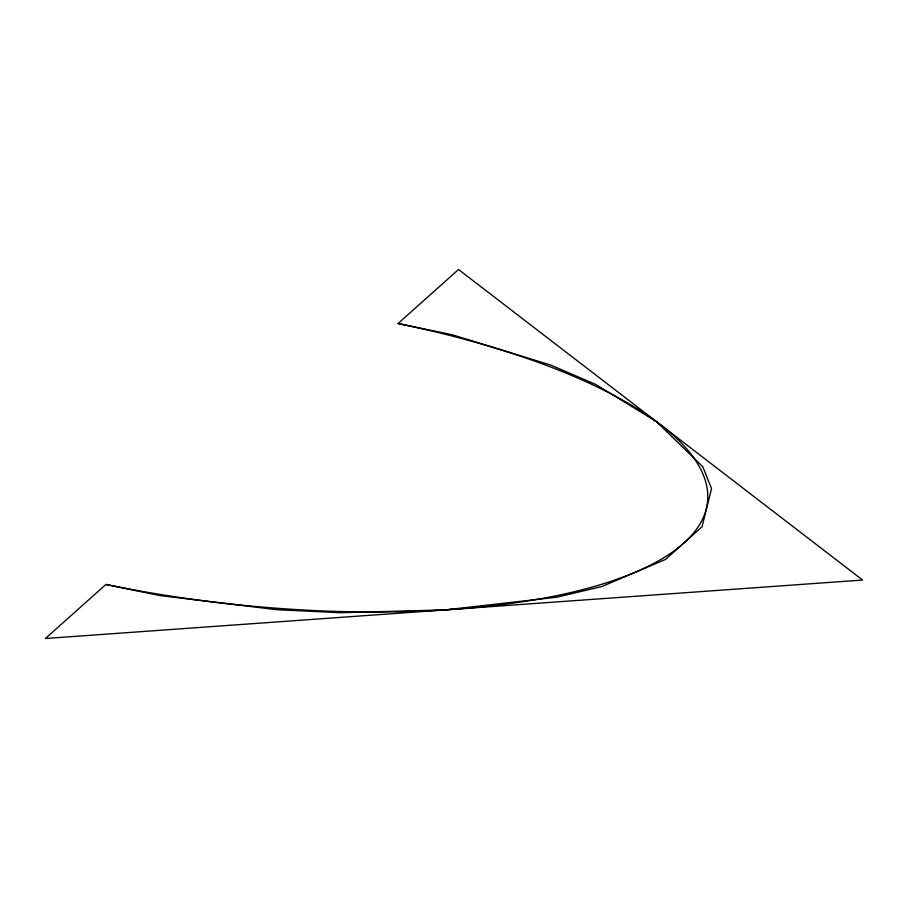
<?xml version="1.0" encoding="UTF-8"?>
<svg xmlns="http://www.w3.org/2000/svg" width="908" height="908" viewBox="0 0 908 908"><rect width="100%" height="100%" fill="white"/><g stroke="black" fill="none" stroke-linecap="round" stroke-linejoin="round"><path stroke-width="1.36" d="M105.907 584.457L45.4 638.494L862.6 580.042L458.529 269.506L398.033 323.543A458.052 151.398 6 0 1 683.747 543.132A458.052 151.398 6 0 1 105.907 584.457L159.876 595.591L276.951 609.722L340.046 612.707L445.408 609.881L556.74 597.214L601.993 586.477L665.496 559.43L702.009 526.822L711.531 488.64L702.803 466.757L656.314 421.516L595.659 384.413L550.816 365.118L452.002 334.689L398.033 323.543"/></g></svg>
